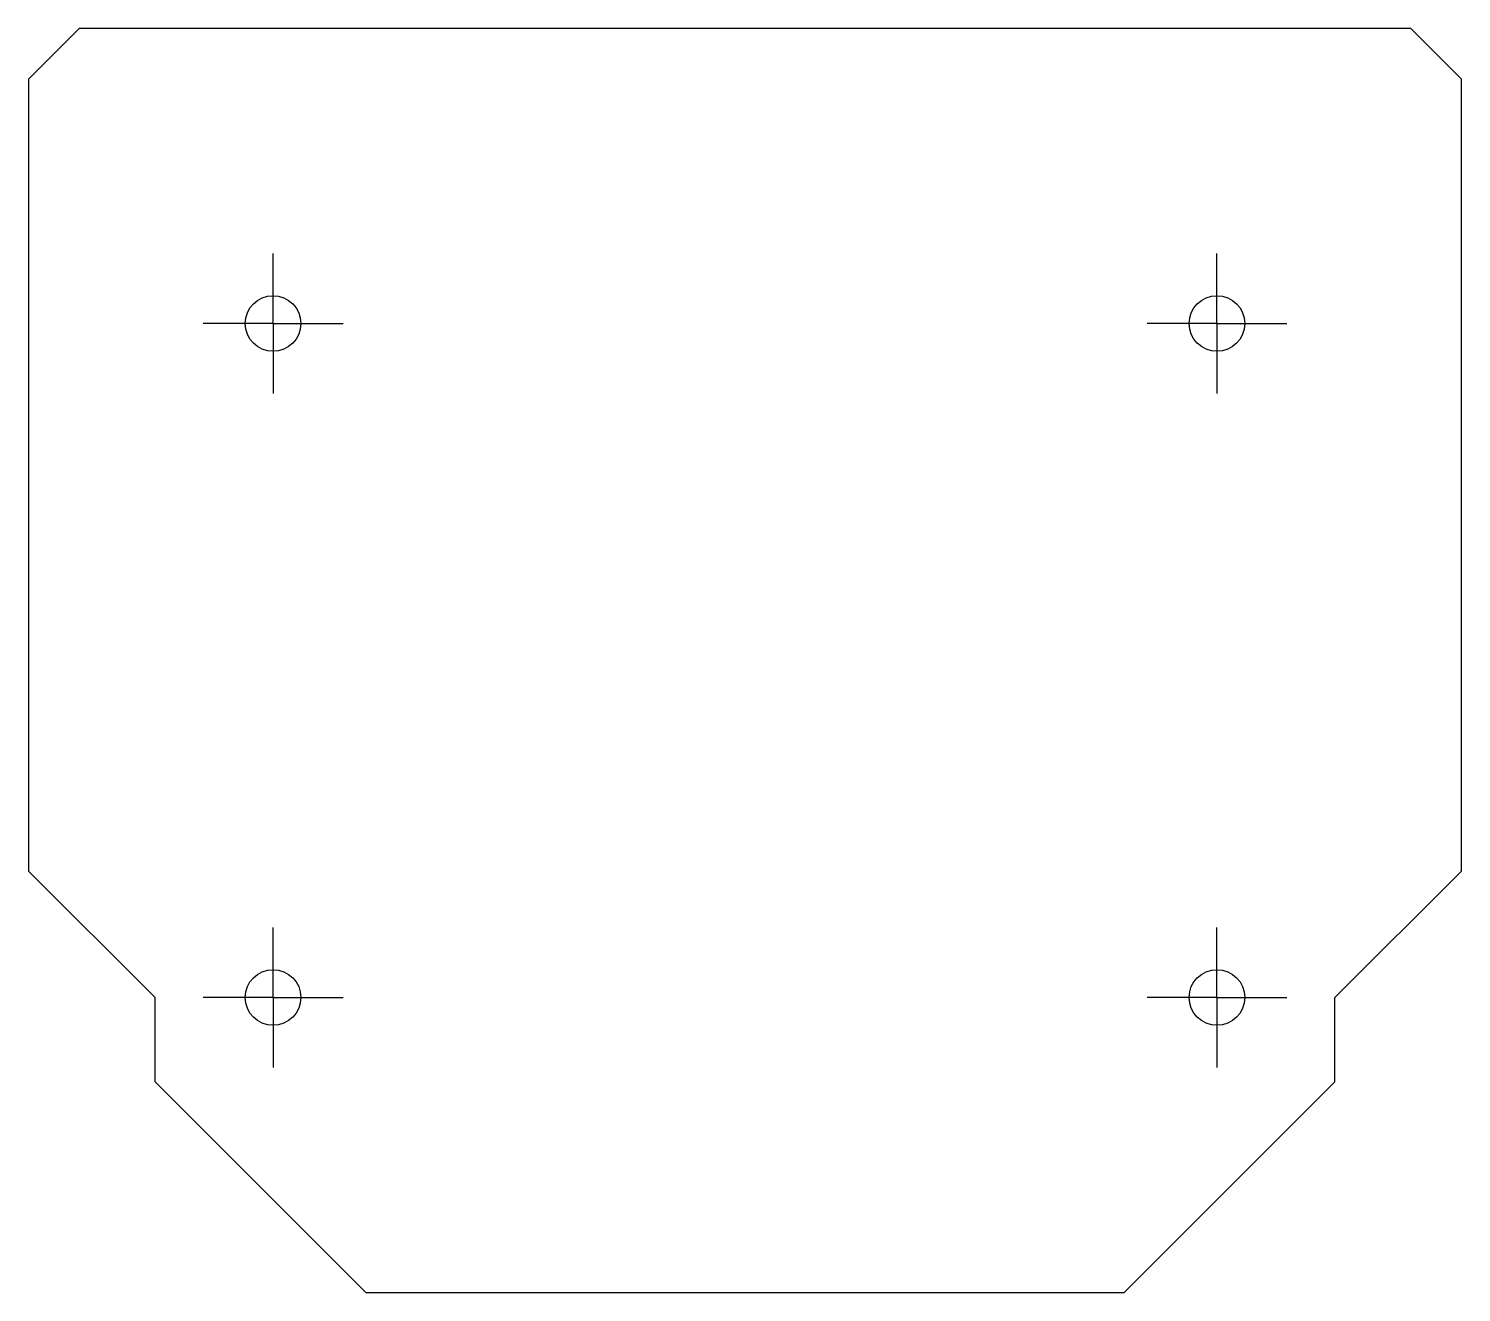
# Model space of a CAD drawing. Header units: millimetres. Extents: x 7.1 to 92.1, y 7 to 82.
import ezdxf

# ---------------------------------------------------------------- set-up
doc = ezdxf.new("R2010")
doc.units = ezdxf.units.MM
doc.layers.add('图框', color=7, linetype='Continuous')

# ---------------------------------------------------------------- blocks, each defined once
blk = doc.blocks.new('SW_CENTERMARKSYMBOL_0')
at = {"layer": '图框', "color": 0}
for p, q in [((0, 2.5), (0, 4.15)), ((0, 0), (0, 2.5)), ((-2.5, 0), (-4.15, 0)), ((0, 0), (-2.5, 0)), ((0, 0), (0, -2.5)), ((0, 0), (2.5, 0)), ((2.5, 0), (4.15, 0)), ((0, -2.5), (0, -4.15))]:
    blk.add_line(p, q, dxfattribs=at)
blk = doc.blocks.new('SW_CENTERMARKSYMBOL_1')
at = {"layer": '图框', "color": 0}
for p, q in [((0, 2.5), (0, 4.15)), ((0, 0), (0, 2.5)), ((-2.5, 0), (-4.15, 0)), ((0, 0), (-2.5, 0)), ((0, 0), (0, -2.5)), ((0, 0), (2.5, 0)), ((2.5, 0), (4.15, 0)), ((0, -2.5), (0, -4.15))]:
    blk.add_line(p, q, dxfattribs=at)
blk = doc.blocks.new('SW_CENTERMARKSYMBOL_2')
at = {"layer": '图框', "color": 0}
for p, q in [((0, 2.5), (0, 4.15)), ((0, 0), (0, 2.5)), ((-2.5, 0), (-4.15, 0)), ((0, 0), (-2.5, 0)), ((0, 0), (0, -2.5)), ((0, 0), (2.5, 0)), ((2.5, 0), (4.15, 0)), ((0, -2.5), (0, -4.15))]:
    blk.add_line(p, q, dxfattribs=at)
blk = doc.blocks.new('SW_CENTERMARKSYMBOL_3')
at = {"layer": '图框', "color": 0}
for p, q in [((0, 2.5), (0, 4.15)), ((0, 0), (0, 2.5)), ((-2.5, 0), (-4.15, 0)), ((0, 0), (-2.5, 0)), ((0, 0), (0, -2.5)), ((0, 0), (2.5, 0)), ((2.5, 0), (4.15, 0)), ((0, -2.5), (0, -4.15))]:
    blk.add_line(p, q, dxfattribs=at)

msp = doc.modelspace()

# ---------------------------------------------------------------- linework, layer by layer
at = {"color": 7, "linetype": 'Continuous', "lineweight": 25}
for p, q in [((10.089, 81.989), (7.089, 78.988)), ((89.089, 81.989), (10.089, 81.989)), ((92.089, 78.988), (89.089, 81.989)), ((7.089, 78.988), (7.089, 31.988)), ((92.089, 31.988), (92.089, 78.988)), ((14.589, 24.489), (7.089, 31.988)), ((84.589, 24.489), (92.089, 31.988)), ((14.589, 19.488), (14.589, 24.489)), ((84.589, 19.488), (84.589, 24.489)), ((14.589, 19.488), (27.089, 6.988)), ((72.089, 6.988), (84.589, 19.488)), ((27.089, 6.988), (72.089, 6.988))]:
    msp.add_line(p, q, dxfattribs=at)
for centre in [(21.589, 64.489), (77.589, 64.489), (21.589, 24.489), (77.589, 24.489)]:
    msp.add_circle(centre, 1.65, dxfattribs=at)

# ---------------------------------------------------------------- block references
at = {"layer": '图框'}
for name, p in [('SW_CENTERMARKSYMBOL_0', (21.589, 64.489)), ('SW_CENTERMARKSYMBOL_2', (77.589, 64.489)), ('SW_CENTERMARKSYMBOL_3', (21.589, 24.489)), ('SW_CENTERMARKSYMBOL_1', (77.589, 24.489))]:
    msp.add_blockref(name, p, dxfattribs=at)

doc.saveas('drawing.dxf')
